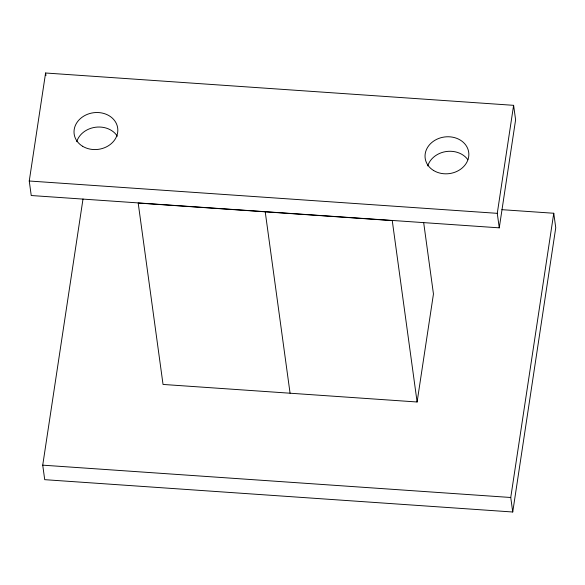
<?xml version="1.0" encoding="UTF-8"?>
<svg xmlns="http://www.w3.org/2000/svg" width="585" height="585" viewBox="0 0 585 585"><rect width="100%" height="100%" fill="white"/><g stroke="black" fill="none" stroke-linecap="round" stroke-linejoin="round"><path stroke-width="0.88" d="M29.25 181.006L45.593 73.001L513.615 105.329L515.604 119.837L499.261 227.843L31.239 195.522L29.25 181.006L497.272 213.335L499.261 227.843M501.864 209.671L553.761 213.254L555.75 227.762L512.738 511.999L44.716 479.671L42.727 465.163L83.011 198.973M417.105 401.99L392.257 220.596L138.192 203.053L163.04 384.44L417.105 401.99L433.456 293.977L423.686 222.688M497.272 213.335L513.615 105.329M512.738 511.999L510.749 497.491L553.761 213.254M42.727 465.163L510.749 497.491M265.224 211.828L290.072 393.215M45.593 73.001L45.944 75.56M76.737 141.658A21.967 18.464 -7.8 0 1 95.465 127.252A21.967 18.464 -7.8 0 1 117.322 136.195M427.752 165.899A21.967 18.464 -7.8 0 1 446.004 151.566A21.967 18.464 -7.8 0 1 467.868 159.742M82.639 146.294A21.967 18.464 -7.8 0 0 117.651 132.546A21.967 18.464 -7.8 0 0 87.479 114.294A21.967 18.464 -7.8 0 0 82.639 146.294M433.653 170.542A21.967 18.464 -7.8 0 0 468.673 156.787A21.967 18.464 -7.8 0 0 438.494 138.543A21.967 18.464 -7.8 0 0 433.653 170.542"/></g></svg>
